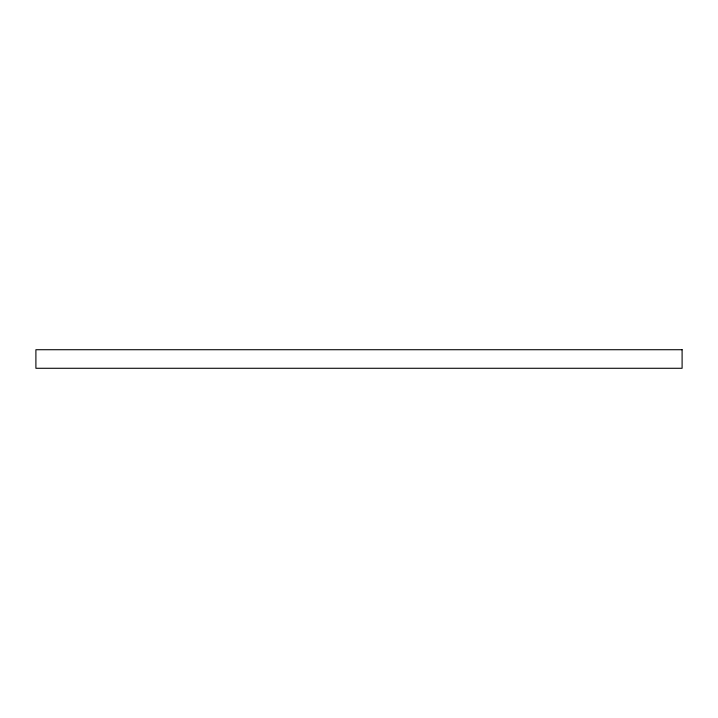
<?xml version="1.0" encoding="UTF-8"?>
<svg xmlns="http://www.w3.org/2000/svg" width="718" height="718" viewBox="0 0 718 718"><rect width="100%" height="100%" fill="white"/><g stroke="black" fill="none" stroke-linecap="round" stroke-linejoin="round"><path stroke-width="1.08" d="M682.1 349.72L35.9 349.72L35.9 368.28L682.1 368.28L682.1 349.72"/></g></svg>
